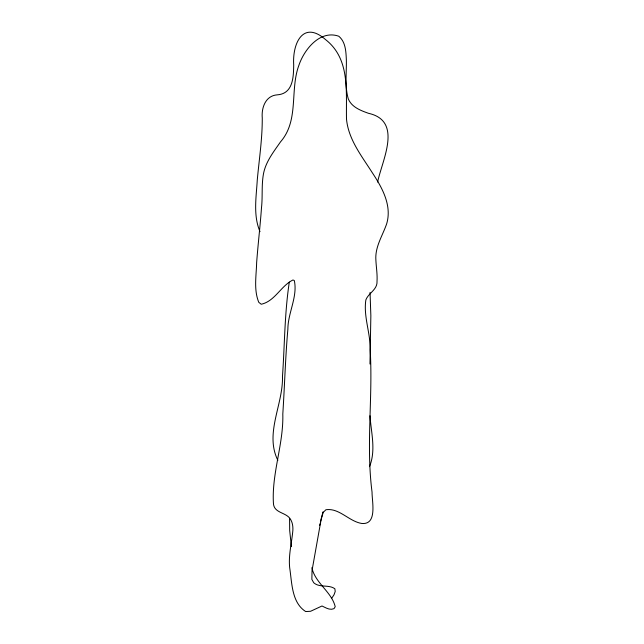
<?xml version="1.0" encoding="UTF-8"?>
<svg xmlns="http://www.w3.org/2000/svg" width="644" height="644" viewBox="0 0 644 644"><rect width="100%" height="100%" fill="white"/><g stroke="black" fill="none" stroke-linecap="round" stroke-linejoin="round"><path stroke-width="0.97" d="M369.97 363.997L370.855 315.729L370.042 292.473M289.583 518.702L289.695 530.519L291.394 546.619M289.309 282.104C284.535 313.306 284.704 345.071 282.466 376.539C283.255 404.513 264.442 433.315 277.854 460.339M319.698 525.359L320.02 523.749M320.35 522.155L323.216 512.374L325.936 509.742C339.299 507.77 348.903 521.374 361.743 523.459C377.617 525.021 371.934 501.426 372.047 492.145C365.929 444.891 373.013 397.211 370.179 349.805C370.55 333.004 363.329 316.598 365.856 299.911C368.497 292.891 377.593 289.752 377.03 281.154C377.448 274.078 376.209 267.059 375.879 260.007C374.921 246.869 382.6 235.672 386.682 223.766C392.156 205.428 382.037 187.444 372.216 172.6C361.638 155.929 348.404 139.442 346.496 119.068C345.868 91.553 350.36 59.127 325.767 39.775C303.203 19.763 292.296 43.261 293.704 64.891C293.503 77.167 293.141 93.758 277.202 94.853C265.465 95.69 261.351 107.838 262.261 117.973C262.374 138.79 259.146 159.422 257.262 180.111C256.264 197.161 253.076 215.49 260.007 231.663M377.617 182.075C382.182 160.002 403.072 120.967 368.497 113.312C360.696 110.527 351.68 107.178 348.291 98.894C344.572 86.079 346.689 72.619 346.343 59.498C345.933 51.295 345.611 41.932 338.792 36.233C320.052 29.64 304.242 49.403 298.905 65.269C289.631 90.176 299.307 120.331 280.51 141.881C273.571 151.904 265.57 161.91 263.404 174.25C261.448 185.279 262.736 196.541 261.504 207.642C260.184 226.004 258.011 244.285 256.642 262.639C256.312 275.769 253.639 289.824 258.783 302.326L261.223 304.242C274.819 301.336 280.961 285.799 292.948 279.987L294.3 280.518C297.89 296.457 287.884 312.96 287.876 329.14C285.381 357.372 284.64 385.732 282.805 414.02C283.642 443.99 271.744 472.962 273.402 502.771C273.483 513.799 287.015 511.819 290.935 520.062A28.223 16.293 -60 0 1 292.867 530.294C291.812 542.82 288.303 555.184 289.695 567.855C291.99 582.731 291.603 602.583 305.683 611.55L310.569 611.285L322.008 605.988C325.647 607.678 329.937 610.568 334.019 608.644L335.218 606.688C331.628 591.796 315.141 583.126 311.865 567.678M322.982 511.899L321.356 518.162L312.042 570.463L311.865 579.415L313.765 582.796C319.722 588.012 328.762 584.285 334.872 588.769L335.218 591.458L334.011 594.806L331.91 597.962M369.487 466.675C376.168 450.325 371.113 432.623 369.986 415.758"/></g></svg>
